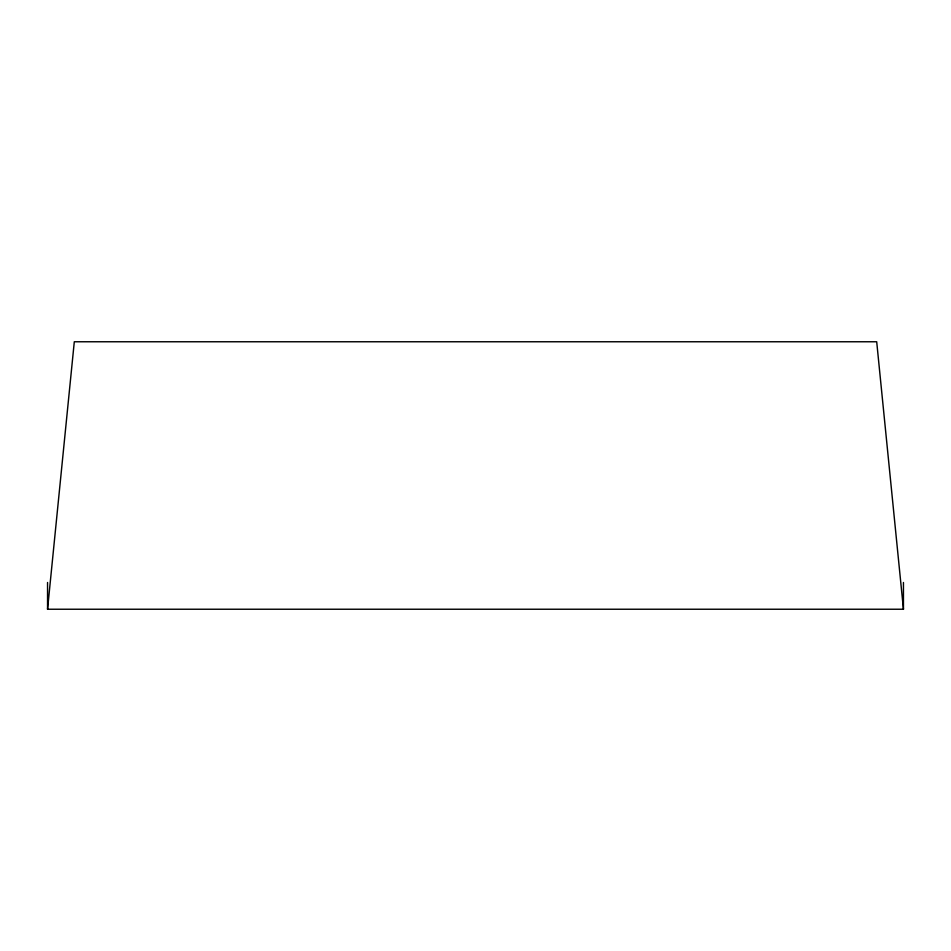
<?xml version="1.0" encoding="UTF-8"?>
<svg xmlns="http://www.w3.org/2000/svg" width="951" height="951" viewBox="0 0 951 951"><rect width="100%" height="100%" fill="white"/><g stroke="black" fill="none" stroke-linecap="round" stroke-linejoin="round"><path stroke-width="1.43" d="M47.55 609.234L74.297 341.766L876.703 341.766L903.45 609.234L47.55 609.234L47.55 582.487M903.45 582.487L903.45 609.234"/></g></svg>
